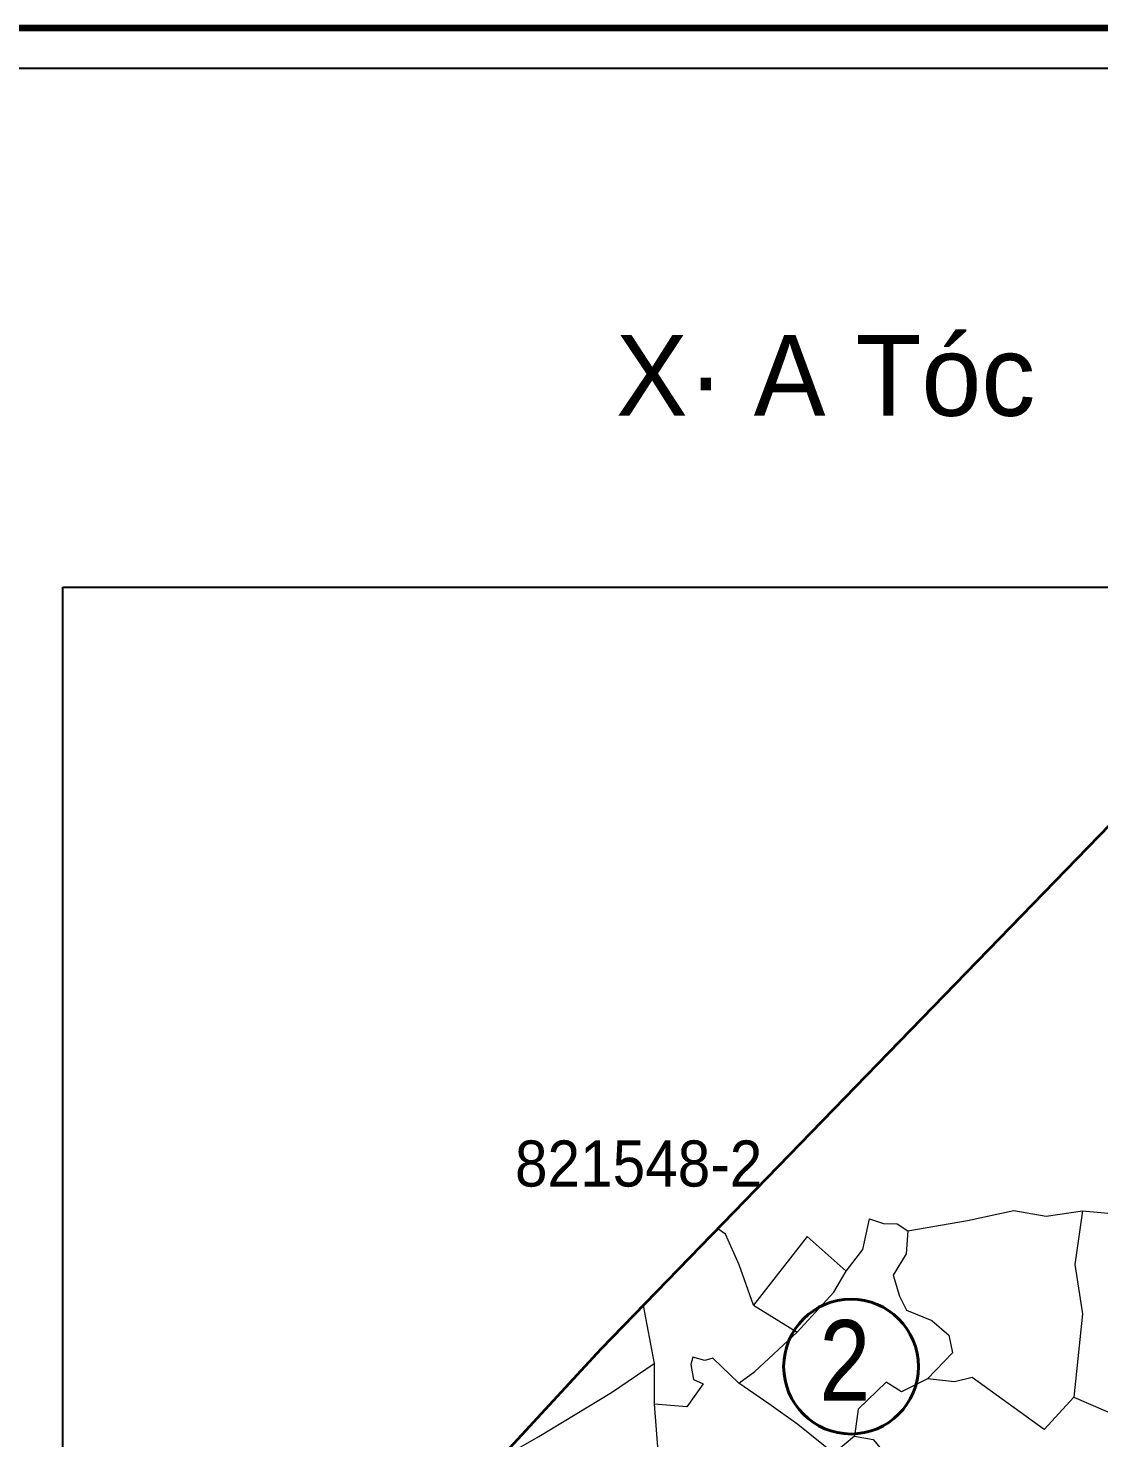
# Model space of a CAD drawing. Header units: metres. Extents: x 547915 to 556085, y 1814738 to 1822008.
# Drawn here: x 548970 to 549900, y 1820262 to 1821485 of the extents above; entities that cross this region are included whole.
import ezdxf
from ezdxf.enums import TextEntityAlignment as Align

# ---------------------------------------------------------------- set-up
doc = ezdxf.new("R2010")
doc.units = ezdxf.units.M
doc.header["$LTSCALE"] = 1.6
doc.linetypes.add('MEDIUM_DASHED', pattern=[4.5, 3, -1.5])
for name, color, linetype, lineweight in [('10', 7, 'Continuous', 13), ('34', 7, 'MEDIUM_DASHED', 35), ('46', 7, 'Continuous', 35), ('54', 7, 'Continuous', 25), ('63', 7, 'Continuous', 40)]:
    doc.layers.add(name, color=color, linetype=linetype, lineweight=lineweight)
doc.layers.add('48', color=7, linetype='Continuous')
doc.layers.add('55', color=7, linetype='Continuous')

msp = doc.modelspace()

# ---------------------------------------------------------------- linework, layer by layer
at = {"layer": '10'}
for p, q in [((549885.38, 1820459.06), (550003, 1820448)), ((549503.94, 1820376.79), (549513.36, 1820326.44)), ((549877.82, 1820297.23), (549918, 1820280.01))]:
    msp.add_line(p, q, dxfattribs=at)
for points in [[(549733.77, 1820441.58), (549785.45, 1820450.5), (549825.83, 1820459.26), (549853.88, 1820454.23), (549885.38, 1820459.06)], [(549885.38, 1820459.06), (549878.64, 1820412.37), (549885.34, 1820369.65), (549877.82, 1820297.23)], [(549599.84, 1820377.23), (549587.35, 1820412.03), (549575.4, 1820438.83), (549568.66, 1820443.43)], [(549680.1, 1820406.6), (549694.69, 1820425.54), (549700.52, 1820451.87), (549712.45, 1820447.89), (549724.58, 1820447.59), (549733.77, 1820441.58)], [(549733.77, 1820441.58), (549732.3, 1820421.76), (549721.11, 1820403.27), (549726.41, 1820384.96), (549732.55, 1820372.88), (549754.6, 1820363.87), (549769.21, 1820351.09), (549772.54, 1820335.75), (549750.89, 1820313.14)], [(549680.1, 1820406.6), (549646.38, 1820436.64), (549599.84, 1820377.23), (549637.76, 1820353.7)], [(549637.76, 1820353.7), (549669.6, 1820388.52), (549680.1, 1820406.6)], [(549587.01, 1820309.4), (549600.93, 1820319.58), (549637.76, 1820353.7)], [(549587.01, 1820309.4), (549564.47, 1820331.26), (549557.51, 1820329.18), (549546.98, 1820332.04), (549545.18, 1820325.66), (549547.63, 1820312.74), (549555.9, 1820308.84), (549541.71, 1820288.81), (549513.46, 1820291.17)], [(549386.46, 1820243.69), (549393.79, 1820251.83), (549413.28, 1820263.2), (549476.48, 1820301.23), (549513.36, 1820326.44)], [(549513.36, 1820326.44), (549513.46, 1820291.17), (549516.97, 1820246.66)], [(549687.47, 1820263.41), (549669.4, 1820248.37), (549638.22, 1820273.47), (549613.1, 1820291.44), (549587.01, 1820309.4)], [(549750.89, 1820313.14), (549728.29, 1820301.89), (549714.83, 1820310.22), (549690.6, 1820286.92), (549687.47, 1820263.41)], [(549877.82, 1820297.23), (549852.06, 1820269.24), (549789.55, 1820314.46), (549774.1, 1820310.55), (549750.89, 1820313.14)], [(549687.47, 1820263.41), (549703.52, 1820260.5), (549709.8, 1820253.24), (549717.75, 1820220.05)]]:
    msp.add_lwpolyline(points, dxfattribs=at)
at = {"layer": '34', "linetype": 'Continuous', "lineweight": 40}
msp.add_circle((549684.38, 1820323.803), 58.489, dxfattribs=at)
at = {"layer": '46'}
msp.add_lwpolyline([(549938, 1820823.69), (549467.1, 1820338.87), (548715.35, 1819524.87), (548654.11, 1819458.56)], dxfattribs=at)
at = {"layer": '54'}
for p, q in [((549000, 1817000), (549000, 1821000)), ((549000, 1821000), (552000, 1821000))]:
    msp.add_line(p, q, dxfattribs=at)
at = {"layer": '63', "lineweight": 106}
msp.add_lwpolyline([(547915, 1814915), (556085, 1814915), (556085, 1821485), (547915, 1821485)], close=True, dxfattribs=at)
at = {"layer": '63', "lineweight": 25}
msp.add_lwpolyline([(547950, 1814950), (556050, 1814950), (556050, 1821450), (547950, 1821450)], close=True, dxfattribs=at)

# ---------------------------------------------------------------- texts
at = {"layer": '34', "width": 0.85}
msp.add_text('2', height=70, dxfattribs=at).set_placement((549679.04, 1820294.13), align=Align.CENTER)
at = {"layer": '48'}
msp.add_text('X· A Tóc', height=70, dxfattribs=at).set_placement((549662.285, 1821148.72), align=Align.CENTER)
at = {"layer": '55', "width": 0.95}
msp.add_text('821548-2', height=40, dxfattribs=at).set_placement((549500, 1820480), align=Align.CENTER)

doc.saveas('drawing.dxf')
